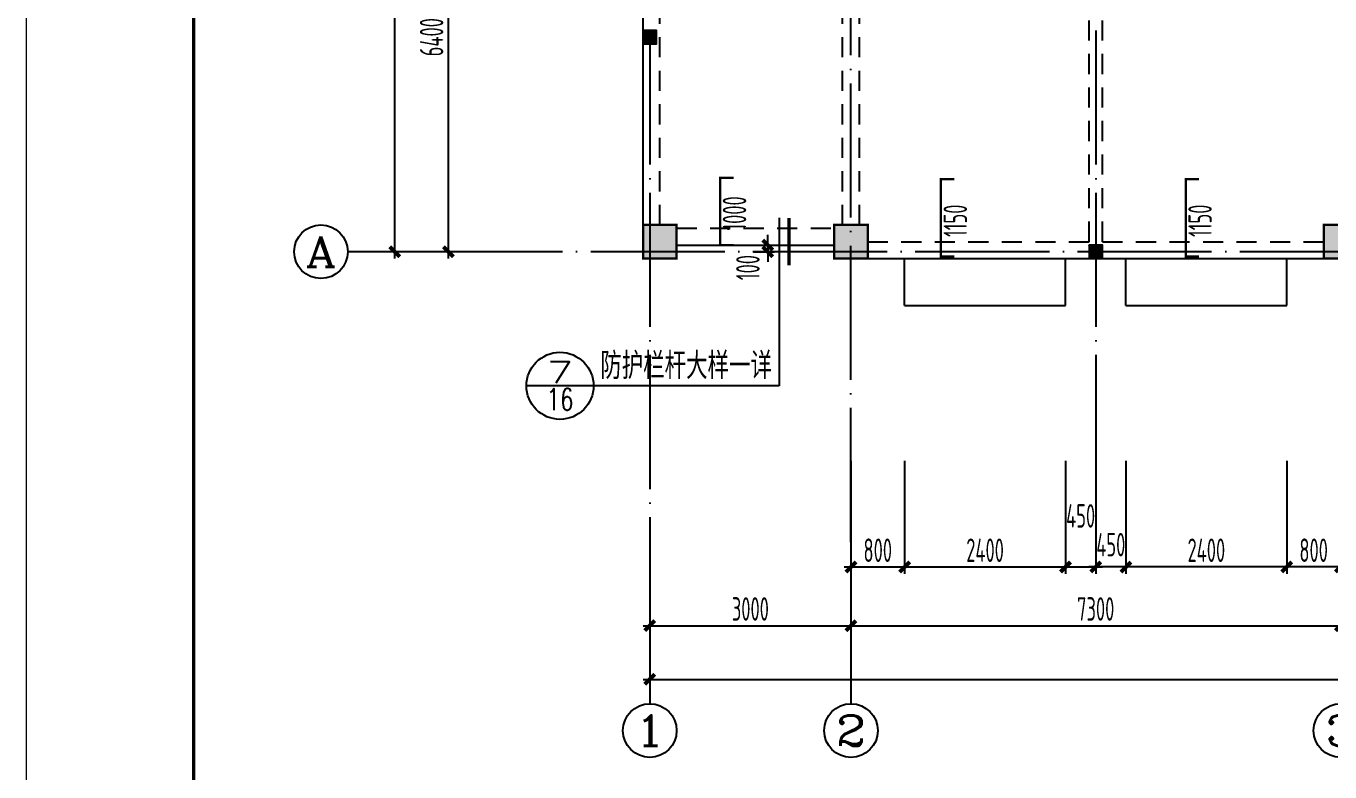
# Model space of a CAD drawing. Extents: x -472319 to -112444, y -516749 to -5704.
# Drawn here: x -311995 to -292551, y -131858 to -120733 of the extents above; entities that cross this region are included whole.
import ezdxf
from ezdxf.enums import TextEntityAlignment as Align

# ---------------------------------------------------------------- set-up
doc = ezdxf.new("R2010")
doc.units = 0
doc.header["$LTSCALE"] = 100
doc.header["$MEASUREMENT"] = 0
for name, pattern in [('3', [5, 3, -2]), ('CENTER', [2, 1.25, -0.25, 0.25, -0.25]), ('DOTE', [2.42, 2, -0.2, 0.02, -0.2])]:
    doc.linetypes.add(name, pattern=pattern)
for name, color, linetype in [('1301', 24, 'Continuous'), ('1305', 1, 'Continuous'), ('1306', 94, 'Continuous'), ('AXIS', 3, 'Continuous'), ('AXIS_TEXT', 7, 'Continuous'), ('COLUMN', 9, 'Continuous'), ('DIM_IDEN', 3, 'Continuous'), ('DOTE', 1, 'CENTER'), ('FRAME', 3, 'Continuous'), ('PUB_TEXT', 7, 'Continuous'), ('S_BEAM', 4, 'Continuous'), ('S_BEAMDASH', 134, '3'), ('S_CL', 2, 'Continuous'), ('S_HOLE', 253, 'Continuous'), ('坡道', 7, 'Continuous'), ('填充', 8, 'Continuous')]:
    doc.layers.add(name, color=color, linetype=linetype)
doc.styles.add('_HZTXT', font='txt.shx', dxfattribs={"width": 0.35, "bigfont": 'hztxt.shx'})
doc.styles.add('_TCH_AXIS', font='COMPLEX', dxfattribs={"bigfont": 'GBCBIG'})
doc.styles.add('COMPLEX', font='COMPLEX')
doc.styles.add('HZ', font='tssdeng.shx', dxfattribs={"width": 0.6, "height": 350, "bigfont": 'a.shx'})
doc.styles.get("Standard").update_dxf_attribs({"font": 'tssdeng.shx', "width": 0.6, "bigfont": 'a.shx'})
doc.dimstyles.new('DIMN', dxfattribs={"dimtxt": 350, "dimasz": 150, "dimexe": 100, "dimexo": 100, "dimgap": 75, "dimtad": 1, "dimdec": 0, "dimzin": 0, "dimdsep": 46, "dimtxsty": 'HZ', "dimblk": 'ARCHTICK', "dimcen": 0.09, "dimdle": 100, "dimclrd": 3, "dimclre": 3, "dimclrt": 7, "dimazin": 2, "dimtfac": 1, "dimtdec": 0, "dimtmove": 2, "dimatfit": 3, "dimldrblk": 'ARCHTICK', "dimfxl": 1, "dimtolj": 1, "dimtzin": 0, "dimarcsym": 0})

# ---------------------------------------------------------------- blocks, each defined once
blk = doc.blocks.new('_ArchTick')
at = {"color": 0, "linetype": 'ByBlock', "const_width": 0.4}
blk.add_lwpolyline([(-0.5, -0.5), (0.5, 0.5)], dxfattribs=at)
blk = doc.blocks.new('*D756')
at = {"layer": 'AXIS', "color": 3, "lineweight": -2, "transparency": 16777216}
for p, q in [((-305698, -124199), (-305698, -117599)), ((-304468, -117699), (-305798, -117699)), ((-304468, -124099), (-305798, -124099))]:
    blk.add_line(p, q, dxfattribs=at)
at = {"layer": 'Defpoints', "color": 0, "transparency": 16777216}
for p in [(-305698, -117699), (-304368, -117699), (-304368, -124099)]:
    blk.add_point(p, dxfattribs=at)
at = {"layer": 'AXIS', "color": 3, "lineweight": -2, "transparency": 16777216, "xscale": 150, "yscale": 150, "zscale": 150}
for p, rotation in [((-305698, -117699), 90), ((-305698, -124099), 270)]:
    blk.add_blockref('_ArchTick', p, dxfattribs=dict(at, rotation=rotation))
at = {"layer": 'AXIS', "color": 7, "transparency": 16777216, "insert": (-305948, -120899), "char_height": 350, "attachment_point": 5, "rotation": 90, "style": 'HZ'}
blk.add_mtext('\\A1;6400', dxfattribs=at)
blk = doc.blocks.new('*D759')
at = {"layer": 'AXIS', "color": 3, "lineweight": -2, "transparency": 16777216}
for p, q in [((-306498, -124199), (-306498, -109199)), ((-304468, -109299), (-306598, -109299)), ((-304468, -124099), (-306598, -124099))]:
    blk.add_line(p, q, dxfattribs=at)
at = {"layer": 'Defpoints', "color": 0, "transparency": 16777216}
for p in [(-306498, -109299), (-304368, -109299), (-304368, -124099)]:
    blk.add_point(p, dxfattribs=at)
at = {"layer": 'AXIS', "color": 3, "lineweight": -2, "transparency": 16777216, "xscale": 150, "yscale": 150, "zscale": 150}
for p, rotation in [((-306498, -109299), 90), ((-306498, -124099), 270)]:
    blk.add_blockref('_ArchTick', p, dxfattribs=dict(at, rotation=rotation))
at = {"layer": 'AXIS', "color": 7, "transparency": 16777216, "insert": (-306748, -116699), "char_height": 350, "attachment_point": 5, "rotation": 90, "style": 'HZ'}
blk.add_mtext('\\A1;14800', dxfattribs=at)
blk = doc.blocks.new('*D760')
at = {"layer": 'AXIS', "color": 3, "lineweight": -2, "transparency": 16777216}
for p, q in [((-302694, -128529), (-302694, -129777)), ((-299694, -128529), (-299694, -129777)), ((-302794, -129677), (-299594, -129677))]:
    blk.add_line(p, q, dxfattribs=at)
at = {"layer": 'Defpoints', "color": 0, "transparency": 16777216}
for p in [(-302694, -128429), (-299694, -128429), (-299694, -129677)]:
    blk.add_point(p, dxfattribs=at)
at = {"layer": 'AXIS', "color": 3, "lineweight": -2, "transparency": 16777216, "xscale": 150, "yscale": 150, "zscale": 150, "rotation": 180}
blk.add_blockref('_ArchTick', (-302694, -129677), dxfattribs=at)
at = {"layer": 'AXIS', "color": 3, "lineweight": -2, "transparency": 16777216, "xscale": 150, "yscale": 150, "zscale": 150}
blk.add_blockref('_ArchTick', (-299694, -129677), dxfattribs=at)
at = {"layer": 'AXIS', "color": 7, "transparency": 16777216, "insert": (-301194, -129427), "char_height": 350, "attachment_point": 5, "style": 'HZ'}
blk.add_mtext('\\A1;3000', dxfattribs=at)
blk = doc.blocks.new('*D761')
at = {"layer": 'AXIS', "color": 3, "lineweight": -2, "transparency": 16777216}
for p, q in [((-299694, -128529), (-299694, -129777)), ((-292394, -128529), (-292394, -129777)), ((-299794, -129677), (-292294, -129677))]:
    blk.add_line(p, q, dxfattribs=at)
at = {"layer": 'Defpoints', "color": 0, "transparency": 16777216}
for p in [(-299694, -128429), (-292394, -128429), (-292394, -129677)]:
    blk.add_point(p, dxfattribs=at)
at = {"layer": 'AXIS', "color": 3, "lineweight": -2, "transparency": 16777216, "xscale": 150, "yscale": 150, "zscale": 150, "rotation": 180}
blk.add_blockref('_ArchTick', (-299694, -129677), dxfattribs=at)
at = {"layer": 'AXIS', "color": 3, "lineweight": -2, "transparency": 16777216, "xscale": 150, "yscale": 150, "zscale": 150}
blk.add_blockref('_ArchTick', (-292394, -129677), dxfattribs=at)
at = {"layer": 'AXIS', "color": 7, "transparency": 16777216, "insert": (-296044, -129427), "char_height": 350, "attachment_point": 5, "style": 'HZ'}
blk.add_mtext('\\A1;7300', dxfattribs=at)
blk = doc.blocks.new('*D786')
at = {"layer": 'AXIS', "color": 3, "lineweight": -2, "transparency": 16777216}
for p, q in [((-302694, -128529), (-302694, -130577)), ((-242894, -128529), (-242894, -130577)), ((-302794, -130477), (-242794, -130477))]:
    blk.add_line(p, q, dxfattribs=at)
at = {"layer": 'Defpoints', "color": 0, "transparency": 16777216}
for p in [(-302694, -128429), (-242894, -128429), (-242894, -130477)]:
    blk.add_point(p, dxfattribs=at)
at = {"layer": 'AXIS', "color": 3, "lineweight": -2, "transparency": 16777216, "xscale": 150, "yscale": 150, "zscale": 150, "rotation": 180}
blk.add_blockref('_ArchTick', (-302694, -130477), dxfattribs=at)
at = {"layer": 'AXIS', "color": 3, "lineweight": -2, "transparency": 16777216, "xscale": 150, "yscale": 150, "zscale": 150}
blk.add_blockref('_ArchTick', (-242894, -130477), dxfattribs=at)
at = {"layer": 'AXIS', "color": 7, "transparency": 16777216, "insert": (-272794, -130227), "char_height": 350, "attachment_point": 5, "style": 'HZ'}
blk.add_mtext('\\A1;59800', dxfattribs=at)
blk = doc.blocks.new('_AXISO')
blk.add_circle((0, 0), 0.5)
at = {"layer": 'AXIS_TEXT', "style": 'COMPLEX', "width": 1.041667}
blk.add_attdef('A', text='', height=0.56, dxfattribs=at).set_placement((-0.25, -0.28), (0.25, -0.28), align=Align.FIT)
blk = doc.blocks.new('*D793')
at = {"layer": '1301', "color": 3, "lineweight": -2, "transparency": 16777216}
for p, q in [((-293194, -127219), (-293194, -128901)), ((-292394, -127219), (-292394, -128901)), ((-292294, -128801), (-293294, -128801))]:
    blk.add_line(p, q, dxfattribs=at)
at = {"layer": 'Defpoints', "color": 0, "transparency": 16777216}
for p in [(-293194, -127119), (-292394, -127119), (-293194, -128801)]:
    blk.add_point(p, dxfattribs=at)
at = {"layer": '1301', "color": 3, "lineweight": -2, "transparency": 16777216, "xscale": 150, "yscale": 150, "zscale": 150, "rotation": 180}
blk.add_blockref('_ArchTick', (-293194, -128801), dxfattribs=at)
at = {"layer": '1301', "color": 3, "lineweight": -2, "transparency": 16777216, "xscale": 150, "yscale": 150, "zscale": 150}
blk.add_blockref('_ArchTick', (-292394, -128801), dxfattribs=at)
at = {"layer": '1301', "color": 7, "transparency": 16777216, "insert": (-292794, -128551), "char_height": 350, "attachment_point": 5, "style": 'HZ'}
blk.add_mtext('\\A1;800', dxfattribs=at)
blk = doc.blocks.new('*D794')
at = {"layer": '1301', "color": 3, "lineweight": -2, "transparency": 16777216}
for p, q in [((-295594, -127219), (-295594, -128901)), ((-293194, -127219), (-293194, -128901)), ((-293094, -128801), (-295694, -128801))]:
    blk.add_line(p, q, dxfattribs=at)
at = {"layer": 'Defpoints', "color": 0, "transparency": 16777216}
for p in [(-295594, -127119), (-293194, -127119), (-295594, -128801)]:
    blk.add_point(p, dxfattribs=at)
at = {"layer": '1301', "color": 3, "lineweight": -2, "transparency": 16777216, "xscale": 150, "yscale": 150, "zscale": 150, "rotation": 180}
blk.add_blockref('_ArchTick', (-295594, -128801), dxfattribs=at)
at = {"layer": '1301', "color": 3, "lineweight": -2, "transparency": 16777216, "xscale": 150, "yscale": 150, "zscale": 150}
blk.add_blockref('_ArchTick', (-293194, -128801), dxfattribs=at)
at = {"layer": '1301', "color": 7, "transparency": 16777216, "insert": (-294394, -128551), "char_height": 350, "attachment_point": 5, "style": 'HZ'}
blk.add_mtext('\\A1;2400', dxfattribs=at)
blk = doc.blocks.new('*D795')
at = {"layer": '1301', "color": 3, "lineweight": -2, "transparency": 16777216}
for p, q in [((-296044, -127219), (-296044, -128901)), ((-295594, -127219), (-295594, -128901)), ((-295494, -128801), (-296144, -128801))]:
    blk.add_line(p, q, dxfattribs=at)
at = {"layer": 'Defpoints', "color": 0, "transparency": 16777216}
for p in [(-296044, -127119), (-295594, -127119), (-296044, -128801)]:
    blk.add_point(p, dxfattribs=at)
at = {"layer": '1301', "color": 3, "lineweight": -2, "transparency": 16777216, "xscale": 150, "yscale": 150, "zscale": 150, "rotation": 180}
blk.add_blockref('_ArchTick', (-296044, -128801), dxfattribs=at)
at = {"layer": '1301', "color": 3, "lineweight": -2, "transparency": 16777216, "xscale": 150, "yscale": 150, "zscale": 150}
blk.add_blockref('_ArchTick', (-295594, -128801), dxfattribs=at)
at = {"layer": '1301', "color": 7, "transparency": 16777216, "insert": (-295819, -128468), "char_height": 350, "attachment_point": 5, "style": 'HZ'}
blk.add_mtext('\\A1;450', dxfattribs=at)
blk = doc.blocks.new('*D796')
at = {"layer": '1301', "color": 3, "lineweight": -2, "transparency": 16777216}
for p, q in [((-299694, -127219), (-299694, -128901)), ((-298894, -127219), (-298894, -128901)), ((-299794, -128801), (-298794, -128801))]:
    blk.add_line(p, q, dxfattribs=at)
at = {"layer": 'Defpoints', "color": 0, "transparency": 16777216}
for p in [(-299694, -127119), (-298894, -127119), (-298894, -128801)]:
    blk.add_point(p, dxfattribs=at)
at = {"layer": '1301', "color": 3, "lineweight": -2, "transparency": 16777216, "xscale": 150, "yscale": 150, "zscale": 150, "rotation": 180}
blk.add_blockref('_ArchTick', (-299694, -128801), dxfattribs=at)
at = {"layer": '1301', "color": 3, "lineweight": -2, "transparency": 16777216, "xscale": 150, "yscale": 150, "zscale": 150}
blk.add_blockref('_ArchTick', (-298894, -128801), dxfattribs=at)
at = {"layer": '1301', "color": 7, "transparency": 16777216, "insert": (-299294, -128551), "char_height": 350, "attachment_point": 5, "style": 'HZ'}
blk.add_mtext('\\A1;800', dxfattribs=at)
blk = doc.blocks.new('*D797')
at = {"layer": '1301', "color": 3, "lineweight": -2, "transparency": 16777216}
for p, q in [((-298894, -127219), (-298894, -128901)), ((-296494, -127219), (-296494, -128901)), ((-298994, -128801), (-296394, -128801))]:
    blk.add_line(p, q, dxfattribs=at)
at = {"layer": 'Defpoints', "color": 0, "transparency": 16777216}
for p in [(-298894, -127119), (-296494, -127119), (-296494, -128801)]:
    blk.add_point(p, dxfattribs=at)
at = {"layer": '1301', "color": 3, "lineweight": -2, "transparency": 16777216, "xscale": 150, "yscale": 150, "zscale": 150, "rotation": 180}
blk.add_blockref('_ArchTick', (-298894, -128801), dxfattribs=at)
at = {"layer": '1301', "color": 3, "lineweight": -2, "transparency": 16777216, "xscale": 150, "yscale": 150, "zscale": 150}
blk.add_blockref('_ArchTick', (-296494, -128801), dxfattribs=at)
at = {"layer": '1301', "color": 7, "transparency": 16777216, "insert": (-297694, -128551), "char_height": 350, "attachment_point": 5, "style": 'HZ'}
blk.add_mtext('\\A1;2400', dxfattribs=at)
blk = doc.blocks.new('*D798')
at = {"layer": '1301', "color": 3, "lineweight": -2, "transparency": 16777216}
for p, q in [((-296494, -127219), (-296494, -128901)), ((-296044, -127219), (-296044, -128901)), ((-296594, -128801), (-295944, -128801))]:
    blk.add_line(p, q, dxfattribs=at)
at = {"layer": 'Defpoints', "color": 0, "transparency": 16777216}
for p in [(-296494, -127119), (-296044, -127119), (-296044, -128801)]:
    blk.add_point(p, dxfattribs=at)
at = {"layer": '1301', "color": 3, "lineweight": -2, "transparency": 16777216, "xscale": 150, "yscale": 150, "zscale": 150, "rotation": 180}
blk.add_blockref('_ArchTick', (-296494, -128801), dxfattribs=at)
at = {"layer": '1301', "color": 3, "lineweight": -2, "transparency": 16777216, "xscale": 150, "yscale": 150, "zscale": 150}
blk.add_blockref('_ArchTick', (-296044, -128801), dxfattribs=at)
at = {"layer": '1301', "color": 7, "transparency": 16777216, "insert": (-296269, -128039), "char_height": 350, "attachment_point": 5, "style": 'HZ'}
blk.add_mtext('\\A1;450', dxfattribs=at)
blk = doc.blocks.new('*D2508')
at = {"layer": 'Defpoints', "color": 0, "transparency": 16777216}
for p in [(-301246, -123999), (-301246, -124099), (-300934, -124099)]:
    blk.add_point(p, dxfattribs=at)
at = {"layer": 'S_HOLE', "color": 3, "lineweight": -2, "transparency": 16777216}
for p, q in [((-300934, -123999), (-300934, -123849)), ((-301146, -123999), (-300834, -123999)), ((-300934, -123999), (-300934, -124099)), ((-301146, -124099), (-300834, -124099)), ((-300934, -124099), (-300934, -124249))]:
    blk.add_line(p, q, dxfattribs=at)
at = {"layer": 'S_HOLE', "color": 3, "lineweight": -2, "transparency": 16777216, "xscale": 150, "yscale": 150, "zscale": 150}
for p, rotation in [((-300934, -123999), 270), ((-300934, -124099), 90)]:
    blk.add_blockref('_ArchTick', p, dxfattribs=dict(at, rotation=rotation))
at = {"layer": 'S_HOLE', "color": 7, "transparency": 16777216, "insert": (-301231, -124335), "char_height": 350, "attachment_point": 5, "rotation": 90, "style": 'HZ'}
blk.add_mtext('\\A1;100', dxfattribs=at)
blk = doc.blocks.new('A$C20674F94')
at = {"layer": 'FRAME', "lineweight": 18}
blk.add_line((0, 59400), (0, 0), dxfattribs=at)
at = {"layer": 'FRAME'}
blk.add_line((2500, 58400), (2500, 1000), dxfattribs=at)
at = {"layer": 'FRAME', "const_width": 50}
blk.add_lwpolyline([(2500, 58400), (83100, 58400), (83100, 1000), (2500, 1000), (2500, 58400)], dxfattribs=at)

msp = doc.modelspace()

# ---------------------------------------------------------------- hatches: boundary and pattern name
at = {"layer": 'COLUMN'}
h = msp.add_hatch(dxfattribs=at)
h.set_pattern_fill('ANSI31', color=0)
h.set_pattern_definition([(45, (-353831.33058, 64739.1076), (-0.08838834765, 0.08838834765), [])])
h.paths.add_polyline_path([(-302793.831, -120998.892), (-302593.831, -120998.892), (-302593.831, -120798.892), (-302793.831, -120798.892)])
h = msp.add_hatch(dxfattribs=at)
h.set_pattern_fill('ANSI31', color=0)
h.set_pattern_definition([(45, (-347181.33058, 61539.10858), (-0.08838834765, 0.08838834765), [])])
h.paths.add_polyline_path([(-296143.831, -124198.891), (-295943.831, -124198.891), (-295943.831, -123998.891), (-296143.831, -123998.891)])
at = {"layer": 'S_CL'}
h = msp.add_hatch(dxfattribs=at)
h.set_pattern_fill('ANSI31', color=256)
h.set_pattern_definition([(45, (113576.23945, 417478.10849), (-0.088388347648, 0.088388347648), [])])
h.paths.add_polyline_path([(-242793.829, -109698.89), (-242793.829, -109198.89), (-243293.829, -109198.89), (-243293.829, -109698.89)])
h.paths.add_polyline_path([(-242793.829, -115798.891), (-242793.829, -115298.891), (-243293.829, -115298.891), (-243293.829, -115798.891)])
h.paths.add_polyline_path([(-242793.829, -118098.891), (-242793.829, -117598.891), (-243293.829, -117598.891), (-243293.829, -118098.891)])
h.paths.add_polyline_path([(-242793.829, -124198.891), (-242793.829, -123698.891), (-243293.829, -123698.891), (-243293.829, -124198.891)])
h.paths.add_polyline_path([(-245643.829, -109698.89), (-245643.829, -109198.89), (-246143.829, -109198.89), (-246143.829, -109698.89)])
h.paths.add_polyline_path([(-245643.829, -115798.891), (-245643.829, -115298.891), (-246143.829, -115298.891), (-246143.829, -115798.891)])
h.paths.add_polyline_path([(-245643.829, -118098.891), (-245643.829, -117598.891), (-246143.829, -117598.891), (-246143.829, -118098.891)])
h.paths.add_polyline_path([(-245643.829, -124198.891), (-245643.829, -123698.891), (-246143.829, -123698.891), (-246143.829, -124198.891)])
h.paths.add_polyline_path([(-252943.829, -109698.89), (-252943.829, -109198.89), (-253443.829, -109198.89), (-253443.829, -109698.89)])
h.paths.add_polyline_path([(-252943.829, -115798.891), (-252943.829, -115298.891), (-253443.829, -115298.891), (-253443.829, -115798.891)])
h.paths.add_polyline_path([(-252943.829, -118098.891), (-252943.829, -117598.891), (-253443.829, -117598.891), (-253443.829, -118098.891)])
h.paths.add_polyline_path([(-252943.829, -124198.891), (-252943.829, -123698.891), (-253443.829, -123698.891), (-253443.829, -124198.891)])
h.paths.add_polyline_path([(-260243.829, -109698.89), (-260243.829, -109198.89), (-260743.829, -109198.89), (-260743.829, -109698.89)])
h.paths.add_polyline_path([(-260243.829, -115798.891), (-260243.829, -115298.891), (-260743.829, -115298.891), (-260743.829, -115798.891)])
h.paths.add_polyline_path([(-260243.829, -118098.891), (-260243.829, -117598.891), (-260743.829, -117598.891), (-260743.829, -118098.891)])
h.paths.add_polyline_path([(-260243.829, -124198.891), (-260243.829, -123698.891), (-260743.829, -123698.891), (-260743.829, -124198.891)])
h.paths.add_polyline_path([(-267543.829, -109698.89), (-267543.829, -109198.89), (-268043.829, -109198.89), (-268043.829, -109698.89)])
h.paths.add_polyline_path([(-267543.829, -115798.891), (-267543.829, -115298.891), (-268043.829, -115298.891), (-268043.829, -115798.891)])
h.paths.add_polyline_path([(-267543.829, -118098.891), (-267543.829, -117598.891), (-268043.829, -117598.891), (-268043.829, -118098.891)])
h.paths.add_polyline_path([(-267543.829, -124198.891), (-267543.829, -123598.891), (-268043.829, -123598.891), (-268043.829, -124198.891)])
h.paths.add_polyline_path([(-270543.829, -109698.89), (-270543.829, -109198.89), (-271043.829, -109198.89), (-271043.829, -109698.89)])
h.paths.add_polyline_path([(-270543.829, -115798.891), (-270543.829, -115298.891), (-271043.829, -115298.891), (-271043.829, -115798.891)])
h.paths.add_polyline_path([(-277543.831, -109798.89), (-277543.831, -109198.89), (-278043.831, -109198.89), (-278043.831, -109798.89)])
h.paths.add_polyline_path([(-277543.831, -115798.891), (-277543.831, -115298.891), (-278043.831, -115298.891), (-278043.831, -115798.891)])
h.paths.add_polyline_path([(-277543.831, -118098.891), (-277543.831, -117598.891), (-278043.831, -117598.891), (-278043.831, -118098.891)])
h.paths.add_polyline_path([(-277543.831, -124198.891), (-277543.831, -123598.891), (-278043.831, -123598.891), (-278043.831, -124198.891)])
h.paths.add_polyline_path([(-284843.831, -109698.89), (-284843.831, -109198.89), (-285343.831, -109198.89), (-285343.831, -109698.89)])
h.paths.add_polyline_path([(-284843.831, -115798.891), (-284843.831, -115298.891), (-285343.831, -115298.891), (-285343.831, -115798.891)])
h.paths.add_polyline_path([(-284843.831, -118098.891), (-284843.831, -117598.891), (-285343.831, -117598.891), (-285343.831, -118098.891)])
h.paths.add_polyline_path([(-284843.831, -124198.891), (-284843.831, -123698.891), (-285343.831, -123698.891), (-285343.831, -124198.891)])
h.paths.add_polyline_path([(-292143.831, -109698.89), (-292143.831, -109198.89), (-292643.831, -109198.89), (-292643.831, -109698.89)])
h.paths.add_polyline_path([(-292143.831, -115798.891), (-292143.831, -115298.891), (-292643.831, -115298.891), (-292643.831, -115798.891)])
h.paths.add_polyline_path([(-292143.831, -118098.891), (-292143.831, -117598.891), (-292643.831, -117598.891), (-292643.831, -118098.891)])
h.paths.add_polyline_path([(-292143.831, -124198.891), (-292143.831, -123698.891), (-292643.831, -123698.891), (-292643.831, -124198.891)])
h.paths.add_polyline_path([(-299443.831, -109698.89), (-299443.831, -109198.89), (-299943.831, -109198.89), (-299943.831, -109698.89)])
h.paths.add_polyline_path([(-299443.831, -115798.891), (-299443.831, -115298.891), (-299943.831, -115298.891), (-299943.831, -115798.891)])
h.paths.add_polyline_path([(-299443.831, -118098.891), (-299443.831, -117598.891), (-299943.831, -117598.891), (-299943.831, -118098.891)])
h.paths.add_polyline_path([(-299443.831, -124198.891), (-299443.831, -123698.891), (-299943.831, -123698.891), (-299943.831, -124198.891)])
h.paths.add_polyline_path([(-302293.831, -109698.89), (-302293.831, -109198.89), (-302793.831, -109198.89), (-302793.831, -109698.89)])
h.paths.add_polyline_path([(-302293.831, -115798.891), (-302293.831, -115298.891), (-302793.831, -115298.891), (-302793.831, -115798.891)])
h.paths.add_polyline_path([(-302293.831, -118098.891), (-302293.831, -117598.891), (-302793.831, -117598.891), (-302793.831, -118098.891)])
h.paths.add_polyline_path([(-302293.831, -124198.891), (-302293.831, -123698.891), (-302793.831, -123698.891), (-302793.831, -124198.891)])

# ---------------------------------------------------------------- linework, layer by layer
for p, q in [((-298893.829, -124898.891), (-298893.829, -124198.891)), ((-295593.829, -124898.891), (-295593.829, -124198.891)), ((-298893.829, -124898.891), (-296493.829, -124898.891)), ((-295593.829, -124898.891), (-293193.829, -124898.891))]:
    msp.add_line(p, q)
at = {"layer": '1305', "const_width": 35}
for points in [[(-301443.83, -123998.891), (-301643.83, -123998.891), (-301643.83, -122998.891), (-301443.83, -122998.891)], [(-298151.331, -124168.892), (-298351.331, -124168.892), (-298351.331, -123018.892), (-298151.331, -123018.892)], [(-294501.332, -124168.892), (-294701.332, -124168.892), (-294701.332, -123018.892), (-294501.332, -123018.892)]]:
    msp.add_lwpolyline(points, dxfattribs=at)
at = {"layer": 'AXIS'}
for p, q in [((-304367.647, -124098.89), (-307197.647, -124098.89)), ((-302693.829, -128429.282), (-302693.829, -130841.578)), ((-299693.829, -128429.282), (-299693.829, -130841.578))]:
    msp.add_line(p, q, dxfattribs=at)
at = {"layer": 'COLUMN', "color": 0}
for points in [[(-302793.831, -120998.892), (-302593.831, -120998.892), (-302593.831, -120798.892), (-302793.831, -120798.892)], [(-296143.831, -124198.891), (-295943.831, -124198.891), (-295943.831, -123998.891), (-296143.831, -123998.891)]]:
    msp.add_lwpolyline(points, close=True, dxfattribs=at)
at = {"layer": 'DIM_IDEN'}
for p, q in [((-300766.5, -123593.345), (-300766.5, -126098.89)), ((-303532.875, -126098.89), (-304532.875, -126098.89)), ((-300766.5, -126098.89), (-303532.875, -126098.89))]:
    msp.add_line(p, q, dxfattribs=at)
at = {"layer": 'DIM_IDEN', "const_width": 50}
msp.add_lwpolyline([(-300616.5, -123593.345), (-300616.5, -124303.516)], dxfattribs=at)
at = {"layer": 'DIM_IDEN'}
msp.add_circle((-304032.875, -126098.89), 500, dxfattribs=at)
at = {"layer": 'DOTE', "linetype": 'DOTE', "ltscale": 10}
for p, q in [((-302693.829, -106279.242), (-302693.829, -128429.282)), ((-299693.829, -128429.282), (-299693.829, -106279.242)), ((-296043.829, -106279.242), (-296043.829, -128429.282)), ((-241075.018, -124098.89), (-304367.647, -124098.89))]:
    msp.add_line(p, q, dxfattribs=at)
at = {"layer": 'S_BEAM'}
for p, q in [((-302793.831, -123698.891), (-302793.831, -118098.891)), ((-302293.831, -123998.891), (-299943.831, -123998.891)), ((-299443.831, -124198.891), (-296043.831, -124198.891)), ((-296043.831, -124198.891), (-292643.831, -124198.891))]:
    msp.add_line(p, q, dxfattribs=at)
at = {"layer": 'S_BEAMDASH'}
for p, q in [((-296143.831, -123948.891), (-296143.831, -117848.891)), ((-295943.831, -123948.891), (-295943.831, -117848.891)), ((-302543.831, -123698.891), (-302543.831, -118098.891)), ((-299818.831, -123698.891), (-299818.831, -118098.891)), ((-299568.831, -123698.891), (-299568.831, -118098.891)), ((-302293.831, -123748.891), (-299943.831, -123748.891)), ((-299443.831, -123948.891), (-296143.831, -123948.891)), ((-295943.831, -123948.891), (-292643.831, -123948.891))]:
    msp.add_line(p, q, dxfattribs=at)
at = {"layer": 'S_CL', "const_width": 35}
for points in [[(-302293.831, -124198.891), (-302293.831, -123698.891), (-302793.831, -123698.891), (-302793.831, -124198.891)], [(-299443.831, -124198.891), (-299443.831, -123698.891), (-299943.831, -123698.891), (-299943.831, -124198.891)], [(-292143.831, -124198.891), (-292143.831, -123698.891), (-292643.831, -123698.891), (-292643.831, -124198.891)]]:
    msp.add_lwpolyline(points, close=True, dxfattribs=at)
at = {"layer": '坡道'}
for p, q in [((-296493.829, -124898.891), (-296493.829, -124198.891)), ((-293193.829, -124898.891), (-293193.829, -124198.891))]:
    msp.add_line(p, q, dxfattribs=at)

# ---------------------------------------------------------------- block references
at = {"layer": 'AXIS'}
ref = msp.add_blockref('_AXISO', (-307597.647, -124098.89), dxfattribs=dict(at, xscale=800, yscale=800, zscale=800))
ref.add_attrib('A', 'A', dxfattribs={"layer": 'AXIS_TEXT', "height": 452.548, "style": '_TCH_AXIS', "width": 1.166667}).set_placement((-307823.922, -124325.165), (-307371.373, -124325.165), align=Align.FIT)
ref = msp.add_blockref('_AXISO', (-302693.829, -131241.578), dxfattribs=dict(at, xscale=800, yscale=800, zscale=800))
ref.add_attrib('A', '1', dxfattribs={"layer": 'AXIS_TEXT', "height": 452.548, "style": '_TCH_AXIS', "width": 2.333333}).set_placement((-302920.103, -131467.852), (-302467.554, -131467.852), align=Align.FIT)
ref = msp.add_blockref('_AXISO', (-299693.829, -131241.578), dxfattribs=dict(at, xscale=800, yscale=800, zscale=800))
ref.add_attrib('A', '2', dxfattribs={"layer": 'AXIS_TEXT', "height": 452.548, "style": '_TCH_AXIS', "width": 1.5}).set_placement((-299920.103, -131467.852), (-299467.554, -131467.852), align=Align.FIT)
ref = msp.add_blockref('_AXISO', (-292393.829, -131241.578), dxfattribs=dict(at, xscale=800, yscale=800, zscale=800))
ref.add_attrib('A', '3', dxfattribs={"layer": 'AXIS_TEXT', "height": 452.548, "style": '_TCH_AXIS', "width": 1.5}).set_placement((-292620.103, -131467.852), (-292167.554, -131467.852), align=Align.FIT)
at = {"layer": '填充'}
msp.add_blockref('A$C20674F94', (-311995, -151874.5), dxfattribs=at)

# ---------------------------------------------------------------- texts
at = {"layer": '1306', "width": 0.6}
for s, p in [('1000', (-301255.43, -123783.891)), ('1150', (-297962.931, -123878.892)), ('1150', (-294312.931, -123878.892))]:
    msp.add_text(s, height=350, rotation=90, dxfattribs=at).set_placement(p)
at = {"layer": 'PUB_TEXT', "style": '_HZTXT', "width": 0.8}
msp.add_text('防护栏杆大样一详', height=400, dxfattribs=at).set_placement((-303432.875, -125998.89))
at = {"layer": 'PUB_TEXT', "style": '_HZTXT'}
for s, height, width, p, p2 in [('7', 321.994, 1.875, (-304234.121, -126058.641), (-303831.629, -126058.641)), ('16', 321.9938, 0.905172, (-304234.121, -126461.133), (-303831.629, -126461.133))]:
    msp.add_text(s, height=height, dxfattribs=dict(at, width=width)).set_placement(p, p2, align=Align.FIT)

# ---------------------------------------------------------------- dimensions: what is measured, and where the dimension line sits
at = {"layer": '1301', "color": 7}
for base, p1, p2, picture, middle in [((-298893.829, -128800.781), (-299693.829, -127118.539), (-298893.829, -127118.539), '*D796', (-299293.829, -128550.781)), ((-296493.829, -128800.781), (-298893.829, -127118.539), (-296493.829, -127118.539), '*D797', (-297693.829, -128550.781))]:
    dim = msp.add_linear_dim(base=base, p1=p1, p2=p2, angle=180, dimstyle='DIMN', override={"dimfxl": 100}, dxfattribs=at)
    dim.commit()
    dim.dimension.update_dxf_attribs({"geometry": picture, "text_midpoint": middle})
dim = msp.add_linear_dim(base=(-296043.829, -128800.781), p1=(-296493.829, -127118.539), p2=(-296043.829, -127118.539), angle=180, dimstyle='DIMN', override={"dimfxl": 100}, dxfattribs=at)
dim.commit()
dim.dimension.update_dxf_attribs({"geometry": '*D798', "text_midpoint": (-296268.829, -128039), "dimtype": 160})
dim = msp.add_linear_dim(base=(-296043.829, -128800.781), p1=(-295593.829, -127118.539), p2=(-296043.829, -127118.539), dimstyle='DIMN', override={"dimfxl": 100}, dxfattribs=at)
dim.commit()
dim.dimension.update_dxf_attribs({"geometry": '*D795', "text_midpoint": (-295818.829, -128467.5), "dimtype": 160})
for base, p1, p2, picture, middle in [((-295593.829, -128800.781), (-293193.829, -127118.539), (-295593.829, -127118.539), '*D794', (-294393.829, -128550.781)), ((-293193.829, -128800.781), (-292393.829, -127118.539), (-293193.829, -127118.539), '*D793', (-292793.829, -128550.781))]:
    dim = msp.add_linear_dim(base=base, p1=p1, p2=p2, dimstyle='DIMN', override={"dimfxl": 100}, dxfattribs=at)
    dim.commit()
    dim.dimension.update_dxf_attribs({"geometry": picture, "text_midpoint": middle})
at = {"layer": 'AXIS'}
for p1, p2, distance, picture, middle in [((-304367.647, -124098.89), (-304367.647, -109298.89), 2130, '*D759', (-306747.647, -116698.89)), ((-304367.647, -124098.89), (-304367.647, -117698.89), 1330, '*D756', (-305947.647, -120898.89)), ((-302693.829, -128429.282), (-299693.829, -128429.282), -1248, '*D760', (-301193.829, -129427.282)), ((-302693.829, -128429.282), (-242893.829, -128429.282), -2048, '*D786', (-272793.829, -130227.282)), ((-299693.829, -128429.282), (-292393.829, -128429.282), -1248, '*D761', (-296043.829, -129427.282))]:
    dim = msp.add_aligned_dim(p1=p1, p2=p2, distance=distance, dimstyle='DIMN', dxfattribs=at)
    dim.commit()
    dim.dimension.update_dxf_attribs({"geometry": picture, "text_midpoint": middle})
at = {"layer": 'S_HOLE', "color": 7}
dim = msp.add_linear_dim(base=(-300933.5, -124098.89), p1=(-301245.5, -123998.891), p2=(-301245.5, -124098.89), angle=90, dimstyle='DIMN', override={"dimfxl": 100}, dxfattribs=at)
dim.commit()
dim.dimension.update_dxf_attribs({"geometry": '*D2508', "text_midpoint": (-301231, -124335), "dimtype": 160})

doc.saveas('drawing.dxf')
